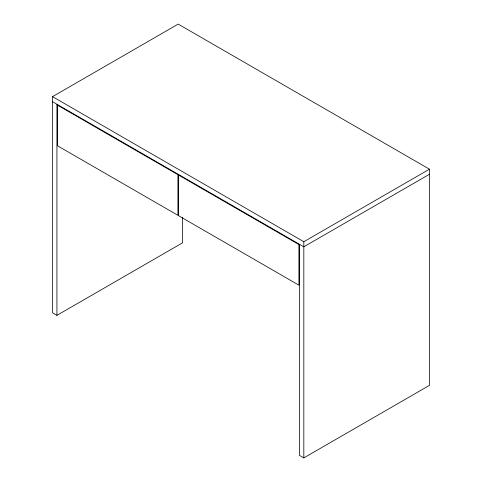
<?xml version="1.0" encoding="UTF-8"?>
<svg xmlns="http://www.w3.org/2000/svg" width="482" height="482" viewBox="0 0 482 482"><rect width="100%" height="100%" fill="white"/><g stroke="black" fill="none" stroke-linecap="round" stroke-linejoin="round"><path stroke-width="0.72" d="M182.576 217.274L182.576 242.814L56.93 315.355L52.532 312.818L52.532 96.641L178.177 24.1L429.468 169.182L429.468 385.359L303.823 457.9L299.424 455.363L299.424 244.266M52.532 96.641L303.823 241.723L429.468 169.182M429.468 174.261L303.823 246.802L52.532 101.72M303.823 241.723L303.823 457.9M56.93 104.257L56.93 315.355M177.924 174.695L57.43 105.13L57.43 145.751L177.924 215.321L177.924 174.695M298.924 244.555L178.43 174.984L178.43 215.611L298.924 285.175L298.924 244.555"/></g></svg>
